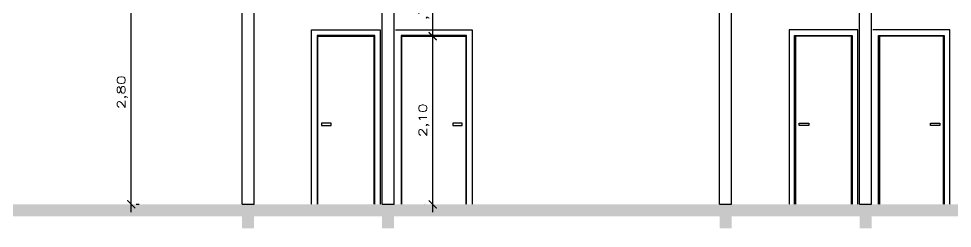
# Model space of a CAD drawing. Extents: x 241 to 398, y 106 to 179.
# Drawn here: x 296.15 to 307.83, y 158.02 to 160.64 of the extents above; entities that cross this region are included whole.
import ezdxf

# ---------------------------------------------------------------- set-up
doc = ezdxf.new("R2010")
doc.units = 0
doc.layers.get('0').update_dxf_attribs({"linetype": 'CONTINUOUS'})
doc.layers.get('DEFPOINTS').update_dxf_attribs({"linetype": 'CONTINUOUS'})
for name, color, linetype in [('COTAS', 7, 'CONTINUOUS'), ('ESTRUT', 8, 'CONTINUOUS'), ('LINVISTA', 8, 'CONTINUOUS'), ('PAREDE', 5, 'CONTINUOUS')]:
    doc.layers.add(name, color=color, linetype=linetype)
doc.styles.add('REGUA60', font='romans.shx', dxfattribs={"width": 1.4})
doc.styles.get("Standard").update_dxf_attribs({"font": 'ISOCP'})
doc.dimstyles.new('ISO-25', dxfattribs={"dimtxt": 2.5, "dimasz": 2.5, "dimexe": 1.25, "dimexo": 0.625, "dimtad": 1, "dimdec": 4, "dimdsep": 46, "dimlunit": 6, "dimtxsty": 'Standard', "dimcen": 2.5, "dimadec": 0, "dimazin": 0, "dimtfac": 1, "dimtdec": 4, "dimtmove": 0, "dimatfit": 3, "dimfxl": 0, "dimtolj": 1, "dimtzin": 0, "dimarcsym": 0})

# ---------------------------------------------------------------- blocks, each defined once
blk = doc.blocks.new('_ARCHTICK')
at = {"color": 0, "linetype": 'ByBlock', "const_width": 0.15}
blk.add_lwpolyline([(-0.5, -0.5), (0.5, 0.5)], dxfattribs=at)
blk = doc.blocks.new('*D39')
at = {"color": 1, "linetype": 'ByBlock', "transparency": 16777216}
for p, q in [((226.17, 130.629), (226.17, 133.629)), ((226.233, 133.529), (226.27, 133.529)), ((226.233, 130.729), (226.27, 130.729))]:
    blk.add_line(p, q, dxfattribs=at)
at = {"layer": 'DEFPOINTS', "color": 0, "linetype": 'ByBlock', "transparency": 16777216}
for p in [(226.133, 133.529, -3.35), (226.17, 133.529), (226.133, 130.729, -3.35)]:
    blk.add_point(p, dxfattribs=at)
at = {"color": 1, "linetype": 'ByBlock', "transparency": 16777216, "xscale": 0.1, "yscale": 0.1, "zscale": 0.1}
for p, rotation in [((226.17, 133.529), 90), ((226.17, 130.729), 270)]:
    blk.add_blockref('_ARCHTICK', p, dxfattribs=dict(at, rotation=rotation))
at = {"color": 7, "linetype": 'ByBlock', "transparency": 16777216, "insert": (226.061, 132.129), "char_height": 0.1, "attachment_point": 5, "rotation": 90, "style": 'REGUA60'}
blk.add_mtext('\\A1;2,80', dxfattribs=at)
blk = doc.blocks.new('*D42')
at = {"color": 1, "linetype": 'ByBlock', "transparency": 16777216}
for p, q in [((229.939, 130.629), (229.939, 132.928)), ((229.839, 132.828), (229.839, 132.828)), ((229.839, 130.729), (229.839, 130.729))]:
    blk.add_line(p, q, dxfattribs=at)
at = {"layer": 'DEFPOINTS', "color": 0, "linetype": 'ByBlock', "transparency": 16777216}
for p in [(229.939, 132.828, -3.35), (229.939, 132.828), (229.939, 130.729, -3.35)]:
    blk.add_point(p, dxfattribs=at)
at = {"color": 1, "linetype": 'ByBlock', "transparency": 16777216, "xscale": 0.1, "yscale": 0.1, "zscale": 0.1}
for p, rotation in [((229.939, 132.828), 90), ((229.939, 130.729), 270)]:
    blk.add_blockref('_ARCHTICK', p, dxfattribs=dict(at, rotation=rotation))
at = {"color": 7, "linetype": 'ByBlock', "transparency": 16777216, "insert": (229.83, 131.779), "char_height": 0.1, "attachment_point": 5, "rotation": 90, "style": 'REGUA60'}
blk.add_mtext('\\A1;2,10', dxfattribs=at)
blk = doc.blocks.new('*D43')
at = {"color": 1, "linetype": 'ByBlock', "transparency": 16777216}
for p, q in [((229.939, 132.728), (229.939, 133.629)), ((229.839, 133.529), (229.839, 133.529))]:
    blk.add_line(p, q, dxfattribs=at)
at = {"layer": 'DEFPOINTS', "color": 0, "linetype": 'ByBlock', "transparency": 16777216}
for p in [(229.939, 133.529, -3.35), (229.939, 133.529), (229.939, 132.828, -3.35)]:
    blk.add_point(p, dxfattribs=at)
at = {"color": 1, "linetype": 'ByBlock', "transparency": 16777216, "xscale": 0.1, "yscale": 0.1, "zscale": 0.1}
for p, rotation in [((229.939, 133.529), 90), ((229.939, 132.828), 270)]:
    blk.add_blockref('_ARCHTICK', p, dxfattribs=dict(at, rotation=rotation))
at = {"color": 7, "linetype": 'ByBlock', "transparency": 16777216, "insert": (229.83, 133.179), "char_height": 0.1, "attachment_point": 5, "rotation": 90, "style": 'REGUA60'}
blk.add_mtext('\\A1;,70', dxfattribs=at)

msp = doc.modelspace()

# ---------------------------------------------------------------- linework, layer by layer
at = {"layer": 'ESTRUT'}
for points in [[(309.5886, 158.1748), (312.6364, 158.3248), (282.9364, 158.1748)], [(282.9364, 158.1748), (312.6364, 158.3248), (282.9364, 158.3248)], [(298.9464, 158.3248), (299.0964, 158.0248), (299.0964, 158.3248)], [(298.9464, 158.0248), (299.0964, 158.0248), (298.9464, 158.3248)], [(300.6964, 158.3248), (300.8464, 158.0248), (300.8464, 158.3248)], [(300.6964, 158.0248), (300.8464, 158.0248), (300.6964, 158.3248)], [(304.9164, 158.3248), (305.0664, 158.0248), (305.0664, 158.3248)], [(304.9164, 158.0248), (305.0664, 158.0248), (304.9164, 158.3248)], [(306.6664, 158.3248), (306.8164, 158.0248), (306.8164, 158.3248)], [(306.6664, 158.0248), (306.8164, 158.0248), (306.6664, 158.3248)]]:
    msp.add_solid(points, dxfattribs=at)
at = {"layer": 'LINVISTA'}
for p, q in [((299.8161, 160.5043), (300.6735, 160.5043)), ((299.8161, 158.3247), (299.8161, 160.5043)), ((300.6735, 160.5043), (300.6735, 158.3247)), ((300.8657, 160.5043), (301.8238, 160.5043)), ((301.8238, 160.5043), (301.8238, 158.3247)), ((305.7841, 160.5043), (305.7841, 158.3247)), ((306.6446, 160.5043), (305.7841, 160.5043)), ((306.6446, 158.3247), (306.6446, 160.5043)), ((307.7948, 160.5043), (306.8337, 160.5043)), ((307.7948, 158.3247), (307.7948, 160.5043)), ((299.8863, 160.4341), (299.8863, 158.3247)), ((300.6064, 160.4341), (299.8863, 160.4341)), ((299.8954, 160.4239), (300.5942, 160.4239)), ((299.8954, 158.3247), (299.8954, 160.4239)), ((300.5942, 160.4239), (300.5942, 158.3247)), ((300.6064, 158.3247), (300.6064, 160.4341)), ((300.9359, 160.4341), (300.9359, 158.3247)), ((301.7536, 160.4341), (300.9359, 160.4341)), ((300.945, 160.4239), (301.7444, 160.4239)), ((300.945, 158.3247), (300.945, 160.4239)), ((301.7444, 160.4239), (301.7444, 158.3247)), ((301.7536, 158.3247), (301.7536, 160.4341)), ((305.8543, 160.4341), (306.5744, 160.4341)), ((305.8543, 158.3247), (305.8543, 160.4341)), ((305.8635, 160.4239), (305.8635, 158.3247)), ((306.5652, 160.4239), (305.8635, 160.4239)), ((306.5652, 158.3247), (306.5652, 160.4239)), ((306.5744, 160.4341), (306.5744, 158.3247)), ((306.9039, 160.4341), (307.7247, 160.4341)), ((306.9039, 158.3247), (306.9039, 160.4341)), ((306.9161, 160.4239), (306.9161, 158.3247)), ((307.7155, 160.4239), (306.9161, 160.4239)), ((307.7155, 158.3247), (307.7155, 160.4239)), ((307.7247, 160.4341), (307.7247, 158.3247)), ((299.9412, 159.3398), (299.9412, 159.3082)), ((300.0602, 159.3398), (299.9412, 159.3398)), ((299.9412, 159.3092), (300.0602, 159.3092)), ((300.0602, 159.3092), (300.0602, 159.3398)), ((301.5797, 159.3398), (301.5797, 159.3092)), ((301.6987, 159.3398), (301.5797, 159.3398)), ((301.5797, 159.3092), (301.6987, 159.3092)), ((301.6987, 159.3082), (301.6987, 159.3398)), ((305.9092, 159.3398), (306.0313, 159.3398)), ((305.9092, 159.3082), (305.9092, 159.3398)), ((306.0313, 159.3092), (305.9092, 159.3092)), ((306.0313, 159.3398), (306.0313, 159.3092)), ((307.5508, 159.3398), (307.6697, 159.3398)), ((307.5508, 159.3092), (307.5508, 159.3398)), ((307.6697, 159.3092), (307.5508, 159.3092)), ((307.6697, 159.3398), (307.6697, 159.3082))]:
    msp.add_line(p, q, dxfattribs=at)
at = {"layer": 'PAREDE'}
for p, q in [((298.9464, 158.3248), (298.9464, 160.9748)), ((299.0964, 158.3248), (299.0964, 160.9748)), ((300.6964, 158.3248), (300.6964, 160.9748)), ((300.8464, 158.3248), (300.8464, 160.9748)), ((304.9164, 158.3248), (304.9164, 160.9748)), ((305.0664, 158.3248), (305.0664, 160.9748)), ((306.6664, 158.3248), (306.6664, 160.9748)), ((306.8164, 158.3248), (306.8164, 160.9748)), ((298.9464, 158.3248), (299.0964, 158.3248)), ((300.6964, 158.3248), (300.8464, 158.3248)), ((304.9164, 158.3248), (305.0664, 158.3248)), ((306.6664, 158.3248), (306.8164, 158.3248))]:
    msp.add_line(p, q, dxfattribs=at)

# ---------------------------------------------------------------- dimensions: what is measured, and where the dimension line sits
at = {"layer": 'COTAS'}
for base, p1, p2, override, picture, middle in [((297.5621, 161.1248, 3.35), (297.5243, 158.3248), (297.5243, 161.1248), {"dimtxt": 0.1, "dimasz": 0.1, "dimexe": 0.1, "dimexo": 0.1, "dimgap": 0.05, "dimdec": 2, "dimzin": 4, "dimtxsty": 'REGUA60', "dimblk1": 'ARCHTICK', "dimblk2": 'ARCHTICK', "dimsah": 1, "dimcen": 0.1, "dimdle": 0.1, "dimclrd": 1, "dimclre": 1, "dimclrt": 7, "dimtofl": 0, "dimtmove": 2}, '*D39', (297.4526, 159.7248, 3.35)), ((301.3308, 161.1248, 3.35), (301.331, 160.4239), (301.3308, 161.1248), {"dimtxt": 0.1, "dimasz": 0.1, "dimexe": 0.1, "dimexo": 0.1, "dimgap": 0.05, "dimdec": 2, "dimzin": 4, "dimtxsty": 'REGUA60', "dimblk1": 'ARCHTICK', "dimblk2": 'ARCHTICK', "dimsah": 1, "dimcen": 0.1, "dimdle": 0.1, "dimse1": 1, "dimclrd": 1, "dimclre": 1, "dimclrt": 7, "dimtofl": 0, "dimtmove": 2}, '*D43', (301.2213, 160.7744, 3.35)), ((301.3308, 160.4239, 3.35), (301.331, 158.3248), (301.331, 160.4239), {"dimtxt": 0.1, "dimasz": 0.1, "dimexe": 0.1, "dimexo": 0.1, "dimgap": 0.05, "dimdec": 2, "dimzin": 4, "dimtxsty": 'REGUA60', "dimblk1": 'ARCHTICK', "dimblk2": 'ARCHTICK', "dimsah": 1, "dimcen": 0.1, "dimdle": 0.1, "dimclrd": 1, "dimclre": 1, "dimclrt": 7, "dimtofl": 0, "dimtmove": 2}, '*D42', (301.2213, 159.3744, 3.35))]:
    dim = msp.add_linear_dim(base=base, p1=p1, p2=p2, angle=90, dimstyle='ISO-25', override=override, dxfattribs=at)
    dim.commit()
    dim.dimension.update_dxf_attribs({"geometry": picture, "text_midpoint": middle, "insert": (71.3916, 27.5955)})

doc.saveas('drawing.dxf')
